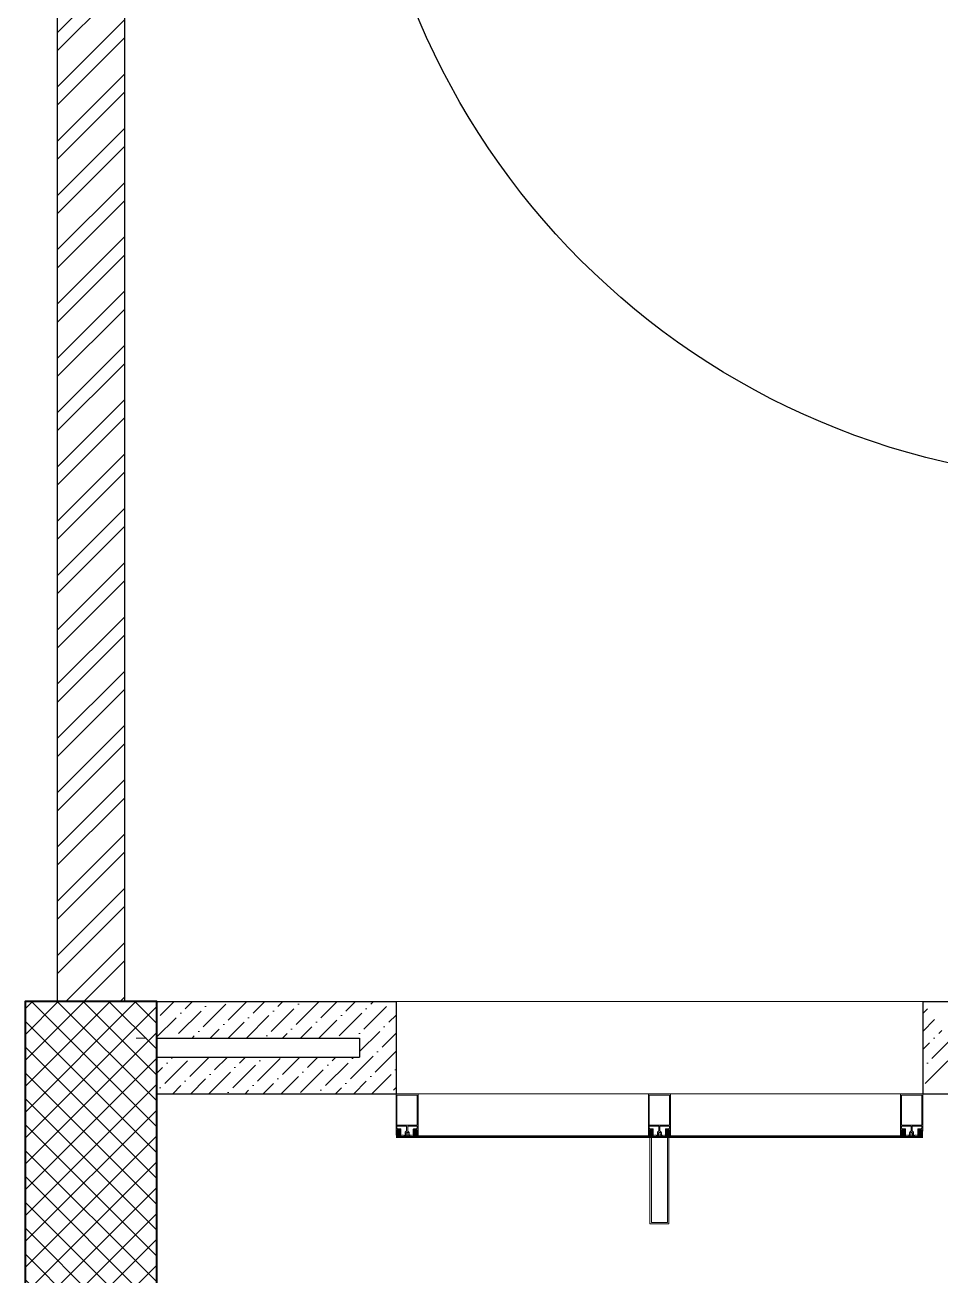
# Model space of a CAD drawing. Header units: millimetres. Extents: x 8275 to 147087, y -297470 to -191881.
# Drawn here: x 56532 to 59663, y -254488 to -250211 of the extents above; entities that cross this region are included whole.
import ezdxf

# ---------------------------------------------------------------- set-up
doc = ezdxf.new("R2010")
doc.units = ezdxf.units.MM
doc.header["$LTSCALE"] = 250
doc.header["$MEASUREMENT"] = 0
for name, color, linetype, lineweight in [('col', 6, 'Continuous', 40), ('ele', 51, 'Continuous', 18), ('furniture', 5, 'Continuous', 15), ('hatch', 9, 'Continuous', 0), ('wall', 1, 'Continuous', 30), ('win', 4, 'Continuous', 20)]:
    doc.layers.add(name, color=color, linetype=linetype, lineweight=lineweight)
doc.layers.add('FUR', color=140, linetype='Continuous')
pattern_1 = [(45, (-6686.7244, -321362.3454), (2e-16, 2.326009148), [4.93421053, -1.64473684]), (135, (-6685.5614, -321361.1824), (2e-16, 2.326009148), [4.93421053, -1.64473684])]
pattern_2 = [(45, (-6686.724, -321362.345), (23.201941, 85.073785), [109.375, -21.875, 0, -21.875])]

# ---------------------------------------------------------------- blocks, each defined once
blk = doc.blocks.new('A$C31941232')
at = {"layer": 'hatch'}
h = blk.add_hatch(dxfattribs=at)
h.set_pattern_fill('ANSI37', color=256, scale=500, style=0)
h.set_pattern_definition([(45, (21686.71, 3084.37), (-44.194174, 44.194174), []), (135, (21686.71, 3084.37), (-44.194174, -44.194174), [])])
h.paths.add_polyline_path([(-82013.6, 5738.7), (-81563.6, 5738.7), (-81563.6, 6938.7), (-82013.6, 6938.7)])
at = {"layer": 'col', "elevation": 16013.2}
blk.add_lwpolyline([(-82013.6, 5738.7), (-81563.6, 5738.7), (-81563.6, 6938.7), (-82013.6, 6938.7)], close=True, dxfattribs=at)

msp = doc.modelspace()

# ---------------------------------------------------------------- hatches: boundary and pattern name
at = {"layer": 'hatch'}
h = msp.add_hatch(dxfattribs=at)
h.set_pattern_fill('ANSI32', color=256, scale=350, style=0)
h.set_pattern_definition([(45, (-6686.72, -321362.35), (-92.80777, 92.80777), []), (45, (-6624.85, -321362.35), (-92.80777, 92.80777), [])])
h.paths.add_polyline_path([(56642.3, -253549.3), (56872.3, -253549.3), (56872.3, -245579.2), (56642.3, -245579.2)])
h = msp.add_hatch(dxfattribs=at)
h.set_pattern_fill('ANSI36', color=256, scale=350, style=0)
h.set_pattern_definition(pattern_2)
h.paths.add_polyline_path([(56982.4, -253739.3), (56982.4, -253864.3), (57800.8, -253864.3), (57800.8, -253549.3), (56982.4, -253549.3), (56982.4, -253674.3), (57675.8, -253674.3), (57675.8, -253739.3)])
h = msp.add_hatch(dxfattribs=at)
h.set_pattern_fill('ANSI36', color=256, scale=350, style=0)
h.set_pattern_definition(pattern_2)
edge = h.paths.add_edge_path()
edge.add_line((59655.8, -253549.3), (60529.3, -253549.3))
edge.add_line((59725.8, -253674.3), (59725.8, -253739.3))
edge.add_line((59600.8, -253549.3), (59600.8, -253864.3))
edge.add_line((59780.8, -253739.3), (60404.3, -253739.3))
edge.add_line((59655.8, -253864.3), (60529.3, -253864.3))
edge.add_line((59780.8, -253674.3), (60404.3, -253674.3))
edge.add_line((60404.3, -253674.3), (60404.3, -253739.3))
edge.add_line((60529.3, -253549.3), (60529.3, -253864.3))
h = msp.add_hatch(dxfattribs=at)
h.set_pattern_fill('AR-HBONE', color=256, scale=0.411184, style=0)
h.set_pattern_definition(pattern_1)
h.paths.add_polyline_path([(57806.3, -253990.9), (57806.3, -253993), (57811.8, -253993), (57811.8, -253990.9)], flags=16)
h.paths.add_polyline_path([(57870.6, -253990.9), (57870.6, -253993), (57865.2, -253993), (57865.2, -253990.9)], flags=16)
edge = h.paths.add_edge_path()
edge.add_arc((57816.6, -254005.2), 0.685, 180, 360, ccw=False)
edge.add_arc((57815.2, -254005.2), 0.685, 180, 360, ccw=False)
edge.add_arc((57813.9, -254005.2), 0.685, 180, 360, ccw=False)
edge.add_arc((57812.5, -254005.2), 0.685, -180, 0, ccw=False)
edge.add_arc((57811.1, -254005.2), 0.685, -180, 0, ccw=False)
edge.add_arc((57809.8, -254005.2), 0.685, 180, 360, ccw=False)
edge.add_arc((57808.4, -254005.2), 0.685, 180, 360, ccw=False)
edge.add_arc((57807, -254005.2), 0.685, -180, 0, ccw=False)
edge.add_arc((57805.6, -254005.2), 0.685, 180, 360, ccw=False)
edge.add_arc((57804.3, -254005.2), 0.685, -180, 0, ccw=False)
edge.add_arc((57802.9, -254005.2), 0.685, 180, 360, ccw=False)
edge.add_arc((57801.5, -254005.2), 0.685, -180, 0, ccw=False)
edge.add_line((57800.8, -254005.2), (57800.8, -253993))
edge.add_line((57800.8, -253993), (57804.7, -253993))
edge.add_line((57804.7, -253993), (57804.7, -253990.9))
edge.add_line((57804.7, -253990.9), (57802.9, -253990.9))
edge.add_line((57802.9, -253990.9), (57804.5, -253987.5))
edge.add_line((57804.5, -253987.5), (57813.5, -253987.5))
edge.add_line((57813.5, -253987.5), (57815.2, -253990.9))
edge.add_line((57815.2, -253990.9), (57813.5, -253990.9))
edge.add_line((57813.5, -253990.9), (57813.5, -253993))
edge.add_line((57813.5, -253993), (57817.3, -253993))
edge.add_line((57817.3, -253993), (57817.3, -254005.2))
edge.add_arc((57860.4, -254005.1), 0.685, 180, 360)
edge.add_arc((57861.7, -254005.1), 0.685, 180, 360)
edge.add_arc((57863.1, -254005.1), 0.685, 180, 360)
edge.add_arc((57864.5, -254005.1), 0.685, 180, 360)
edge.add_arc((57865.8, -254005.1), 0.685, 180, 360)
edge.add_arc((57867.2, -254005.1), 0.685, 180, 360)
edge.add_arc((57868.6, -254005.1), 0.685, 180, 360)
edge.add_arc((57869.9, -254005.1), 0.685, 180, 360)
edge.add_arc((57871.3, -254005.1), 0.685, 180, 360)
edge.add_arc((57872.7, -254005.1), 0.685, 180, 360)
edge.add_arc((57874.1, -254005.1), 0.685, 180, 360)
edge.add_arc((57875.4, -254005.1), 0.685, 180, 360)
edge.add_line((57876.1, -254005.1), (57876.1, -253993))
edge.add_line((57876.1, -253993), (57872.3, -253993))
edge.add_line((57872.3, -253993), (57872.3, -253990.9))
edge.add_line((57872.3, -253990.9), (57874.1, -253990.9))
edge.add_line((57874.1, -253990.9), (57872.4, -253987.5))
edge.add_line((57872.4, -253987.5), (57863.5, -253987.5))
edge.add_line((57863.5, -253987.5), (57861.7, -253990.9))
edge.add_line((57861.7, -253990.9), (57863.5, -253990.9))
edge.add_line((57863.5, -253990.9), (57863.5, -253993))
edge.add_line((57863.5, -253993), (57859.7, -253993))
edge.add_line((57859.7, -253993), (57859.7, -254005.1))
h = msp.add_hatch(dxfattribs=at)
h.set_pattern_fill('AR-HBONE', color=256, scale=0.411184, style=0)
h.set_pattern_definition(pattern_1)
h.paths.add_polyline_path([(58668.6, -253990.9), (58668.6, -253993), (58674.1, -253993), (58674.1, -253990.9)], flags=16)
h.paths.add_polyline_path([(58732.9, -253990.9), (58732.9, -253993), (58727.5, -253993), (58727.5, -253990.9)], flags=16)
edge = h.paths.add_edge_path()
edge.add_arc((58678.9, -254005.2), 0.685, 180, 360, ccw=False)
edge.add_arc((58677.5, -254005.2), 0.685, 180, 360, ccw=False)
edge.add_arc((58676.2, -254005.2), 0.685, 180, 360, ccw=False)
edge.add_arc((58674.8, -254005.2), 0.685, -180, 0, ccw=False)
edge.add_arc((58673.4, -254005.2), 0.685, -180, 0, ccw=False)
edge.add_arc((58672.1, -254005.2), 0.685, 180, 360, ccw=False)
edge.add_arc((58670.7, -254005.2), 0.685, 180, 360, ccw=False)
edge.add_arc((58669.3, -254005.2), 0.685, -180, 0, ccw=False)
edge.add_arc((58667.9, -254005.2), 0.685, 180, 360, ccw=False)
edge.add_arc((58666.6, -254005.2), 0.685, -180, 0, ccw=False)
edge.add_arc((58665.2, -254005.2), 0.685, 180, 360, ccw=False)
edge.add_arc((58663.8, -254005.2), 0.685, -180, 0, ccw=False)
edge.add_line((58663.1, -254005.2), (58663.1, -253993))
edge.add_line((58663.1, -253993), (58667, -253993))
edge.add_line((58667, -253993), (58667, -253990.9))
edge.add_line((58667, -253990.9), (58665.2, -253990.9))
edge.add_line((58665.2, -253990.9), (58666.9, -253987.5))
edge.add_line((58666.9, -253987.5), (58675.8, -253987.5))
edge.add_line((58675.8, -253987.5), (58677.5, -253990.9))
edge.add_line((58677.5, -253990.9), (58675.8, -253990.9))
edge.add_line((58675.8, -253990.9), (58675.8, -253993))
edge.add_line((58675.8, -253993), (58679.6, -253993))
edge.add_line((58679.6, -253993), (58679.6, -254005.2))
edge.add_arc((58722.7, -254005.1), 0.685, 180, 360)
edge.add_arc((58724, -254005.1), 0.685, 180, 360)
edge.add_arc((58725.4, -254005.1), 0.685, 180, 360)
edge.add_arc((58726.8, -254005.1), 0.685, 180, 360)
edge.add_arc((58728.1, -254005.1), 0.685, 180, 360)
edge.add_arc((58729.5, -254005.1), 0.685, 180, 360)
edge.add_arc((58730.9, -254005.1), 0.685, 180, 360)
edge.add_arc((58732.3, -254005.1), 0.685, 180, 360)
edge.add_arc((58733.6, -254005.1), 0.685, 180, 360)
edge.add_arc((58735, -254005.1), 0.685, 180, 360)
edge.add_arc((58736.4, -254005.1), 0.685, 180, 360)
edge.add_arc((58737.7, -254005.1), 0.685, 180, 360)
edge.add_line((58738.4, -254005.1), (58738.4, -253993))
edge.add_line((58738.4, -253993), (58734.6, -253993))
edge.add_line((58734.6, -253993), (58734.6, -253990.9))
edge.add_line((58734.6, -253990.9), (58736.4, -253990.9))
edge.add_line((58736.4, -253990.9), (58734.7, -253987.5))
edge.add_line((58734.7, -253987.5), (58725.8, -253987.5))
edge.add_line((58725.8, -253987.5), (58724, -253990.9))
edge.add_line((58724, -253990.9), (58725.8, -253990.9))
edge.add_line((58725.8, -253990.9), (58725.8, -253993))
edge.add_line((58725.8, -253993), (58722, -253993))
edge.add_line((58722, -253993), (58722, -254005.1))
h = msp.add_hatch(dxfattribs=at)
h.set_pattern_fill('AR-HBONE', color=256, scale=0.411184, style=0)
h.set_pattern_definition(pattern_1)
h.paths.add_polyline_path([(59530.9, -253990.9), (59530.9, -253993), (59536.4, -253993), (59536.4, -253990.9)], flags=16)
h.paths.add_polyline_path([(59595.3, -253990.9), (59595.3, -253993), (59589.8, -253993), (59589.8, -253990.9)], flags=16)
edge = h.paths.add_edge_path()
edge.add_arc((59541.2, -254005.2), 0.685, 180, 360, ccw=False)
edge.add_arc((59539.8, -254005.2), 0.685, 180, 360, ccw=False)
edge.add_arc((59538.5, -254005.2), 0.685, 180, 360, ccw=False)
edge.add_arc((59537.1, -254005.2), 0.685, -180, 0, ccw=False)
edge.add_arc((59535.7, -254005.2), 0.685, -180, 0, ccw=False)
edge.add_arc((59534.4, -254005.2), 0.685, 180, 360, ccw=False)
edge.add_arc((59533, -254005.2), 0.685, 180, 360, ccw=False)
edge.add_arc((59531.6, -254005.2), 0.685, -180, 0, ccw=False)
edge.add_arc((59530.3, -254005.2), 0.685, 180, 360, ccw=False)
edge.add_arc((59528.9, -254005.2), 0.685, -180, 0, ccw=False)
edge.add_arc((59527.5, -254005.2), 0.685, 180, 360, ccw=False)
edge.add_arc((59526.1, -254005.2), 0.685, -180, 0, ccw=False)
edge.add_line((59525.5, -254005.2), (59525.5, -253993))
edge.add_line((59525.5, -253993), (59529.3, -253993))
edge.add_line((59529.3, -253993), (59529.3, -253990.9))
edge.add_line((59529.3, -253990.9), (59527.5, -253990.9))
edge.add_line((59527.5, -253990.9), (59529.2, -253987.5))
edge.add_line((59529.2, -253987.5), (59538.1, -253987.5))
edge.add_line((59538.1, -253987.5), (59539.8, -253990.9))
edge.add_line((59539.8, -253990.9), (59538.1, -253990.9))
edge.add_line((59538.1, -253990.9), (59538.1, -253993))
edge.add_line((59538.1, -253993), (59541.9, -253993))
edge.add_line((59541.9, -253993), (59541.9, -254005.2))
edge.add_arc((59585, -254005.1), 0.685, 180, 360)
edge.add_arc((59586.3, -254005.1), 0.685, 180, 360)
edge.add_arc((59587.7, -254005.1), 0.685, 180, 360)
edge.add_arc((59589.1, -254005.1), 0.685, 180, 360)
edge.add_arc((59590.5, -254005.1), 0.685, 180, 360)
edge.add_arc((59591.8, -254005.1), 0.685, 180, 360)
edge.add_arc((59593.2, -254005.1), 0.685, 180, 360)
edge.add_arc((59594.6, -254005.1), 0.685, 180, 360)
edge.add_arc((59595.9, -254005.1), 0.685, 180, 360)
edge.add_arc((59597.3, -254005.1), 0.685, 180, 360)
edge.add_arc((59598.7, -254005.1), 0.685, 180, 360)
edge.add_arc((59600, -254005.1), 0.685, 180, 360)
edge.add_line((59600.7, -254005.1), (59600.7, -253993))
edge.add_line((59600.7, -253993), (59596.9, -253993))
edge.add_line((59596.9, -253993), (59596.9, -253990.9))
edge.add_line((59596.9, -253990.9), (59598.7, -253990.9))
edge.add_line((59598.7, -253990.9), (59597, -253987.5))
edge.add_line((59597, -253987.5), (59588.1, -253987.5))
edge.add_line((59588.1, -253987.5), (59586.3, -253990.9))
edge.add_line((59586.3, -253990.9), (59588.1, -253990.9))
edge.add_line((59588.1, -253990.9), (59588.1, -253993))
edge.add_line((59588.1, -253993), (59584.3, -253993))
edge.add_line((59584.3, -253993), (59584.3, -254005.1))

# ---------------------------------------------------------------- linework, layer by layer
at = {"layer": 'ele', "linetype": 'ByBlock', "ltscale": 100}
msp.add_line((57800.8, -253549.3, -11300.6), (59600.8, -253549.3, -11300.6), dxfattribs=at)
at = {"layer": 'FUR', "linetype": 'ByBlock', "ltscale": 100}
msp.add_circle((60255.8, -249192.2, -11300.6), 2578.4, dxfattribs=at)
at = {"layer": 'furniture', "extrusion": (0.023573, 0.000494773, 0.999722)}
msp.add_line((56947.5, -253674.9, -11300.6), (56912.5, -253675, -11300.6), dxfattribs=at)
at = {"layer": 'wall'}
for p, q in [((56642.3, -245579.2, -11300.6), (56642.3, -253549.3, -11300.6)), ((56872.3, -245579.2, -11300.6), (56872.3, -253549.3, -11300.6)), ((56982.4, -253549.3, -11300.6), (57800.8, -253549.3, -11300.6)), ((57800.8, -253549.3, -11300.6), (57800.8, -253864.3, -11300.6)), ((59600.8, -253549.3, -11300.6), (59600.8, -253864.3, -11300.6)), ((59600.8, -253549.3, -11300.6), (60529.3, -253549.3, -11300.6)), ((56982.4, -253674.3, -11300.6), (57675.8, -253674.3, -11300.6)), ((57675.8, -253674.3, -11300.6), (57675.8, -253739.3, -11300.6)), ((56982.4, -253739.3, -11300.6), (57675.8, -253739.3, -11300.6)), ((56982.4, -253864.3, -11300.6), (57800.8, -253864.3, -11300.6)), ((59600.8, -253864.3, -11300.6), (60529.3, -253864.3, -11300.6))]:
    msp.add_line(p, q, dxfattribs=at)
at = {"layer": 'win'}
for p, q in [((57800.8, -253864.3, -11300.6), (59600.8, -253864.3, -11300.6)), ((57800.8, -254007.9, -11300.6), (59600.8, -254008.1, -11300.6)), ((59600.8, -254009.2, -11300.6), (57800.8, -254009, -11300.6)), ((59600.8, -254010.2, -11300.6), (57800.8, -254010.1, -11300.6)), ((59600.8, -254011.3, -11300.6), (57800.8, -254011.2, -11300.6)), ((59600.8, -254012.4, -11300.6), (57800.8, -254012.3, -11300.6)), ((59600.8, -254013.5, -11300.6), (57800.8, -254013.4, -11300.6)), ((59600.8, -254014.6, -11300.6), (57800.8, -254014.5, -11300.6)), ((57827.5, -254006.1, -11300.6), (57828.9, -254007.4, -11300.6)), ((57828.9, -254012.9, -11300.6), (57827.5, -254014.3, -11300.6)), ((57828.9, -254007.4, -11300.6), (57828.9, -254012.9, -11300.6)), ((57849.4, -254006.1, -11300.6), (57848.1, -254007.4, -11300.6)), ((57848.1, -254007.4, -11300.6), (57848.1, -254012.9, -11300.6)), ((57848.1, -254012.9, -11300.6), (57849.4, -254014.3, -11300.6)), ((58689.8, -254006.1, -11300.6), (58691.2, -254007.4, -11300.6)), ((58691.2, -254012.9, -11300.6), (58689.8, -254014.3, -11300.6)), ((58691.2, -254007.4, -11300.6), (58691.2, -254012.9, -11300.6)), ((58711.8, -254006.1, -11300.6), (58710.4, -254007.4, -11300.6)), ((58710.4, -254007.4, -11300.6), (58710.4, -254012.9, -11300.6)), ((58710.4, -254012.9, -11300.6), (58711.8, -254014.3, -11300.6)), ((59552.1, -254006.1, -11300.6), (59553.5, -254007.4, -11300.6)), ((59553.5, -254012.9, -11300.6), (59552.1, -254014.3, -11300.6)), ((59553.5, -254007.4, -11300.6), (59553.5, -254012.9, -11300.6)), ((59574.1, -254006.1, -11300.6), (59572.7, -254007.4, -11300.6)), ((59572.7, -254007.4, -11300.6), (59572.7, -254012.9, -11300.6)), ((59572.7, -254012.9, -11300.6), (59574.1, -254014.3, -11300.6))]:
    msp.add_line(p, q, dxfattribs=at)
at = {"layer": 'win', "elevation": -11300.6}
for points in [[(57841.2, -254002.3), (57841.8, -254002.9), (57841.2, -254003.4), (57841.2, -254006.1), (57841.8, -254006.7), (57841.2, -254007.2), (57841.2, -254010), (57841.8, -254010.5, 0.960671), (57845.3, -254010.4), (57845.3, -253997.8, 0.198912), (57844.6, -253996), (57841.3, -253992.7, -0.198912), (57840.5, -253990.9), (57840.5, -253975.2), (57871, -253975.2, -0.414214), (57873.4, -253977.6), (57873.4, -253981.6, -0.414214), (57871, -253984.1), (57862.2, -253984.1, 0.414214), (57859.7, -253986.5), (57859.7, -253993), (57863.6, -253993), (57863.6, -253990.9), (57861.8, -253990.9), (57861.8, -253987.5), (57874.1, -253987.5), (57874.1, -253990.9), (57872.3, -253990.9), (57872.3, -253993), (57876.2, -253993), (57876.2, -253864.3), (57800.8, -253864.3), (57800.8, -253993), (57804.6, -253993), (57804.6, -253990.9), (57802.8, -253990.9), (57802.8, -253987.5), (57815.2, -253987.5), (57815.2, -253990.9), (57813.4, -253990.9), (57813.4, -253993), (57817.2, -253993), (57817.2, -253986.5, 0.414214), (57814.8, -253984.1), (57806, -253984.1, -0.414214), (57803.5, -253981.6), (57803.5, -253977.6, -0.414214), (57806, -253975.2), (57836.4, -253975.2), (57836.4, -253990.9, -0.198912), (57835.7, -253992.7), (57832.3, -253996, 0.198912), (57831.6, -253997.8), (57831.6, -254010.4, 0.960671), (57835.2, -254010.5), (57835.7, -254010), (57835.7, -254007.2), (57835.2, -254006.7), (57835.7, -254006.1), (57835.7, -254003.4), (57835.2, -254002.9), (57835.7, -254002.3), (57835.7, -253999.6), (57835.2, -253999), (57838.5, -253995.7), (57841.8, -253999), (57841.2, -253999.6)], [(58703.5, -254002.3), (58704.1, -254002.9), (58703.5, -254003.4), (58703.5, -254006.1), (58704.1, -254006.7), (58703.5, -254007.2), (58703.5, -254010), (58704.1, -254010.5, 0.960671), (58707.6, -254010.4), (58707.6, -253997.8, 0.198912), (58706.9, -253996), (58703.6, -253992.7, -0.198912), (58702.8, -253990.9), (58702.8, -253975.2), (58733.3, -253975.2, -0.414214), (58735.7, -253977.6), (58735.7, -253981.6, -0.414214), (58733.3, -253984.1), (58724.5, -253984.1, 0.414214), (58722, -253986.5), (58722, -253993), (58725.9, -253993), (58725.9, -253990.9), (58724.1, -253990.9), (58724.1, -253987.5), (58736.4, -253987.5), (58736.4, -253990.9), (58734.6, -253990.9), (58734.6, -253993), (58738.5, -253993), (58738.5, -253864.3), (58663.1, -253864.3), (58663.1, -253993), (58666.9, -253993), (58666.9, -253990.9), (58665.2, -253990.9), (58665.2, -253987.5), (58677.5, -253987.5), (58677.5, -253990.9), (58675.7, -253990.9), (58675.7, -253993), (58679.5, -253993), (58679.5, -253986.5, 0.414214), (58677.1, -253984.1), (58668.3, -253984.1, -0.414214), (58665.8, -253981.6), (58665.8, -253977.6, -0.414214), (58668.3, -253975.2), (58698.7, -253975.2), (58698.7, -253990.9, -0.198912), (58698, -253992.7), (58694.7, -253996, 0.198912), (58693.9, -253997.8), (58693.9, -254010.4, 0.960671), (58697.5, -254010.5), (58698, -254010), (58698, -254007.2), (58697.5, -254006.7), (58698, -254006.1), (58698, -254003.4), (58697.5, -254002.9), (58698, -254002.3), (58698, -253999.6), (58697.5, -253999), (58700.8, -253995.7), (58704.1, -253999), (58703.5, -253999.6)], [(59565.8, -254002.3), (59566.4, -254002.9), (59565.8, -254003.4), (59565.8, -254006.1), (59566.4, -254006.7), (59565.8, -254007.2), (59565.8, -254010), (59566.4, -254010.5, 0.960671), (59569.9, -254010.4), (59569.9, -253997.8, 0.198912), (59569.2, -253996), (59565.9, -253992.7, -0.198912), (59565.2, -253990.9), (59565.2, -253975.2), (59595.6, -253975.2, -0.414214), (59598, -253977.6), (59598, -253981.6, -0.414214), (59595.6, -253984.1), (59586.8, -253984.1, 0.414214), (59584.3, -253986.5), (59584.3, -253993), (59588.2, -253993), (59588.2, -253990.9), (59586.4, -253990.9), (59586.4, -253987.5), (59598.7, -253987.5), (59598.7, -253990.9), (59596.9, -253990.9), (59596.9, -253993), (59600.8, -253993), (59600.8, -253864.3), (59525.4, -253864.3), (59525.4, -253993), (59529.2, -253993), (59529.2, -253990.9), (59527.5, -253990.9), (59527.5, -253987.5), (59539.8, -253987.5), (59539.8, -253990.9), (59538, -253990.9), (59538, -253993), (59541.9, -253993), (59541.9, -253986.5, 0.414214), (59539.4, -253984.1), (59530.6, -253984.1, -0.414214), (59528.1, -253981.6), (59528.1, -253977.6, -0.414214), (59530.6, -253975.2), (59561, -253975.2), (59561, -253990.9, -0.198912), (59560.3, -253992.7), (59557, -253996, 0.198912), (59556.2, -253997.8), (59556.2, -254010.4, 0.960671), (59559.8, -254010.5), (59560.4, -254010), (59560.4, -254007.2), (59559.8, -254006.7), (59560.4, -254006.1), (59560.4, -254003.4), (59559.8, -254002.9), (59560.4, -254002.3), (59560.4, -253999.6), (59559.8, -253999), (59563.1, -253995.7), (59566.4, -253999), (59565.8, -253999.6)]]:
    msp.add_lwpolyline(points, format="xyb", close=True, dxfattribs=at)
for points in [[(57803.5, -253869.8), (57803.5, -253972.4), (57873.4, -253972.4), (57873.4, -253869.8)], [(58665.8, -253869.8), (58665.8, -253972.4), (58735.7, -253972.4), (58735.7, -253869.8)], [(59528.1, -253869.8), (59528.1, -253972.4), (59598, -253972.4), (59598, -253869.8)], [(57806.3, -253990.9), (57806.3, -253993), (57811.8, -253993), (57811.8, -253990.9)], [(57870.6, -253990.9), (57870.6, -253993), (57865.2, -253993), (57865.2, -253990.9)], [(58668.6, -253990.9), (58668.6, -253993), (58674.1, -253993), (58674.1, -253990.9)], [(58732.9, -253990.9), (58732.9, -253993), (58727.5, -253993), (58727.5, -253990.9)], [(59530.9, -253990.9), (59530.9, -253993), (59536.4, -253993), (59536.4, -253990.9)], [(59595.3, -253990.9), (59595.3, -253993), (59589.8, -253993), (59589.8, -253990.9)]]:
    msp.add_lwpolyline(points, close=True, dxfattribs=at)
for points in [[(57817.3, -254005.2, -1), (57815.9, -254005.2, -1), (57814.5, -254005.2, -1), (57813.2, -254005.2, -1), (57811.8, -254005.2, -1), (57810.4, -254005.2, -1), (57809.1, -254005.2, -1), (57807.7, -254005.2, -1), (57806.3, -254005.2, -1), (57805, -254005.2, -1), (57803.6, -254005.2, -1), (57802.2, -254005.2, -1), (57800.8, -254005.2), (57800.8, -253993), (57804.6, -253993), (57804.6, -253990.9), (57802.9, -253990.9), (57804.5, -253987.5), (57813.5, -253987.5), (57815.2, -253990.9), (57813.4, -253990.9), (57813.4, -253993), (57817.3, -253993), (57817.3, -254005.2)], [(57859.7, -254005.1, 1), (57861, -254005.1, 1), (57862.4, -254005.1, 1), (57863.8, -254005.1, 1), (57865.2, -254005.1, 1), (57866.5, -254005.1, 1), (57867.9, -254005.1, 1), (57869.3, -254005.1, 1), (57870.6, -254005.1, 1), (57872, -254005.1, 1), (57873.4, -254005.1, 1), (57874.7, -254005.1, 1), (57876.1, -254005.1), (57876.1, -253993), (57872.3, -253993), (57872.3, -253990.9), (57874.1, -253990.9), (57872.4, -253987.5), (57863.5, -253987.5), (57861.7, -253990.9), (57863.5, -253990.9), (57863.5, -253993), (57859.7, -253993), (57859.7, -254005.1)], [(58679.6, -254005.2, -1), (58678.2, -254005.2, -1), (58676.9, -254005.2, -1), (58675.5, -254005.2, -1), (58674.1, -254005.2, -1), (58672.7, -254005.2, -1), (58671.4, -254005.2, -1), (58670, -254005.2, -1), (58668.6, -254005.2, -1), (58667.3, -254005.2, -1), (58665.9, -254005.2, -1), (58664.5, -254005.2, -1), (58663.1, -254005.2), (58663.1, -253993), (58666.9, -253993), (58666.9, -253990.9), (58665.2, -253990.9), (58666.9, -253987.5), (58675.8, -253987.5), (58677.5, -253990.9), (58675.7, -253990.9), (58675.7, -253993), (58679.6, -253993), (58679.6, -254005.2)], [(58722, -254005.1, 1), (58723.3, -254005.1, 1), (58724.7, -254005.1, 1), (58726.1, -254005.1, 1), (58727.5, -254005.1, 1), (58728.8, -254005.1, 1), (58730.2, -254005.1, 1), (58731.6, -254005.1, 1), (58732.9, -254005.1, 1), (58734.3, -254005.1, 1), (58735.7, -254005.1, 1), (58737.1, -254005.1, 1), (58738.4, -254005.1), (58738.4, -253993), (58734.6, -253993), (58734.6, -253990.9), (58736.4, -253990.9), (58734.7, -253987.5), (58725.8, -253987.5), (58724, -253990.9), (58725.8, -253990.9), (58725.8, -253993), (58722, -253993), (58722, -254005.1)], [(59541.9, -254005.2, -1), (59540.5, -254005.2, -1), (59539.2, -254005.2, -1), (59537.8, -254005.2, -1), (59536.4, -254005.2, -1), (59535.1, -254005.2, -1), (59533.7, -254005.2, -1), (59532.3, -254005.2, -1), (59530.9, -254005.2, -1), (59529.6, -254005.2, -1), (59528.2, -254005.2, -1), (59526.8, -254005.2, -1), (59525.5, -254005.2), (59525.5, -253993), (59529.2, -253993), (59529.2, -253990.9), (59527.5, -253990.9), (59529.2, -253987.5), (59538.1, -253987.5), (59539.8, -253990.9), (59538, -253990.9), (59538, -253993), (59541.9, -253993), (59541.9, -254005.2)], [(59584.3, -254005.1, 1), (59585.7, -254005.1, 1), (59587, -254005.1, 1), (59588.4, -254005.1, 1), (59589.8, -254005.1, 1), (59591.1, -254005.1, 1), (59592.5, -254005.1, 1), (59593.9, -254005.1, 1), (59595.3, -254005.1, 1), (59596.6, -254005.1, 1), (59598, -254005.1, 1), (59599.4, -254005.1, 1), (59600.7, -254005.1), (59600.7, -253993), (59596.9, -253993), (59596.9, -253990.9), (59598.7, -253990.9), (59597, -253987.5), (59588.1, -253987.5), (59586.3, -253990.9), (59588.1, -253990.9), (59588.1, -253993), (59584.3, -253993), (59584.3, -254005.1)]]:
    msp.add_lwpolyline(points, format="xyb", dxfattribs=at)
at = {"layer": 'win', "extrusion": (5.57819e-18, 4.27086e-05, 1), "elevation": -11314.4}
for points in [[(58733.3, -254308.7), (58733.3, -254008.7), (58668.3, -254008.7), (58668.3, -254308.7)], [(58728.3, -254303.7), (58728.3, -254013.7), (58673.3, -254013.7), (58673.3, -254303.7)]]:
    msp.add_lwpolyline(points, close=True, dxfattribs=at)
at = {"layer": 'win'}
for centre, radius, start, end in [((57838.5, -254069.2, -11300.6), 56, 78.7142, 101.2858), ((57838.5, -254071.9, -11300.6), 59.5, 80.3724, 99.6276), ((57831.9, -254034.1, -11300.6), 23.7, 90.5827, 97.2319), ((57831.5, -254022.7, -11300.6), 11.8, 89.2696, 102.9213), ((57832.4, -254030, -11300.6), 18.7, 91.462, 100.7613), ((57835.4, -254049.7, -11300.6), 38.2, 94.8062, 99.8319), ((57838.5, -254072.8, -11300.6), 61, 80.9489, 99.0511), ((57838.5, -254266, -11300.6), 254.6, 89.1895, 90.8105), ((57838.5, -254090.3, -11300.6), 79.4, 87.5658, 92.4342), ((57838.5, -254072.4, -11300.6), 62, 87.0118, 92.9882), ((57838.5, -254043.9, -11300.6), 34.1, 85.3872, 94.6128), ((57842.9, -254039, -11300.6), 27.3, 79.0292, 86.0298), ((57844.2, -254033, -11300.6), 21.7, 79.6267, 87.558), ((57844.8, -254026, -11300.6), 15.6, 77.8628, 87.9964), ((57845.5, -254020.3, -11300.6), 9.46, 74.1249, 91.2788), ((58700.8, -254069.2, -11300.6), 56, 78.7142, 101.2858), ((58700.8, -254071.9, -11300.6), 59.5, 80.3724, 99.6276), ((58694.2, -254034.1, -11300.6), 23.7, 90.5827, 97.2319), ((58693.8, -254022.7, -11300.6), 11.8, 89.2696, 102.9213), ((58694.7, -254030, -11300.6), 18.7, 91.462, 100.7613), ((58697.7, -254049.7, -11300.6), 38.2, 94.8062, 99.8319), ((58700.8, -254072.8, -11300.6), 61, 80.9489, 99.0511), ((58700.8, -254266, -11300.6), 254.6, 89.1895, 90.8105), ((58700.8, -254090.3, -11300.6), 79.4, 87.5658, 92.4342), ((58700.8, -254072.4, -11300.6), 62, 87.0118, 92.9882), ((58700.8, -254043.9, -11300.6), 34.1, 85.3872, 94.6128), ((58705.2, -254039, -11300.6), 27.3, 79.0292, 86.0298), ((58706.5, -254033, -11300.6), 21.7, 79.6267, 87.558), ((58707.1, -254026, -11300.6), 15.6, 77.8628, 87.9964), ((58707.8, -254020.3, -11300.6), 9.46, 74.1249, 91.2788), ((59563.1, -254069.2, -11300.6), 56, 78.7142, 101.2858), ((59563.1, -254071.9, -11300.6), 59.5, 80.3724, 99.6276), ((59556.5, -254034.1, -11300.6), 23.7, 90.5827, 97.2319), ((59556.1, -254022.7, -11300.6), 11.8, 89.2696, 102.9213), ((59557, -254030, -11300.6), 18.7, 91.462, 100.7613), ((59560, -254049.7, -11300.6), 38.2, 94.8062, 99.8319), ((59563.1, -254072.8, -11300.6), 61, 80.9489, 99.0511), ((59563.1, -254266, -11300.6), 254.6, 89.1895, 90.8105), ((59563.1, -254090.3, -11300.6), 79.4, 87.5658, 92.4342), ((59563.1, -254072.4, -11300.6), 62, 87.0118, 92.9882), ((59563.1, -254043.9, -11300.6), 34.1, 85.3872, 94.6128), ((59567.5, -254039, -11300.6), 27.3, 79.0292, 86.0298), ((59568.8, -254033, -11300.6), 21.7, 79.6267, 87.558), ((59569.4, -254026, -11300.6), 15.6, 77.8628, 87.9964), ((59570.1, -254020.3, -11300.6), 9.46, 74.1249, 91.2788)]:
    msp.add_arc(centre, radius, start, end, dxfattribs=at)

# ---------------------------------------------------------------- block references
at = {"layer": 'hatch'}
msp.add_blockref('A$C31941232', (138546.1, -260488, -11300.6), dxfattribs=at)

doc.saveas('drawing.dxf')
